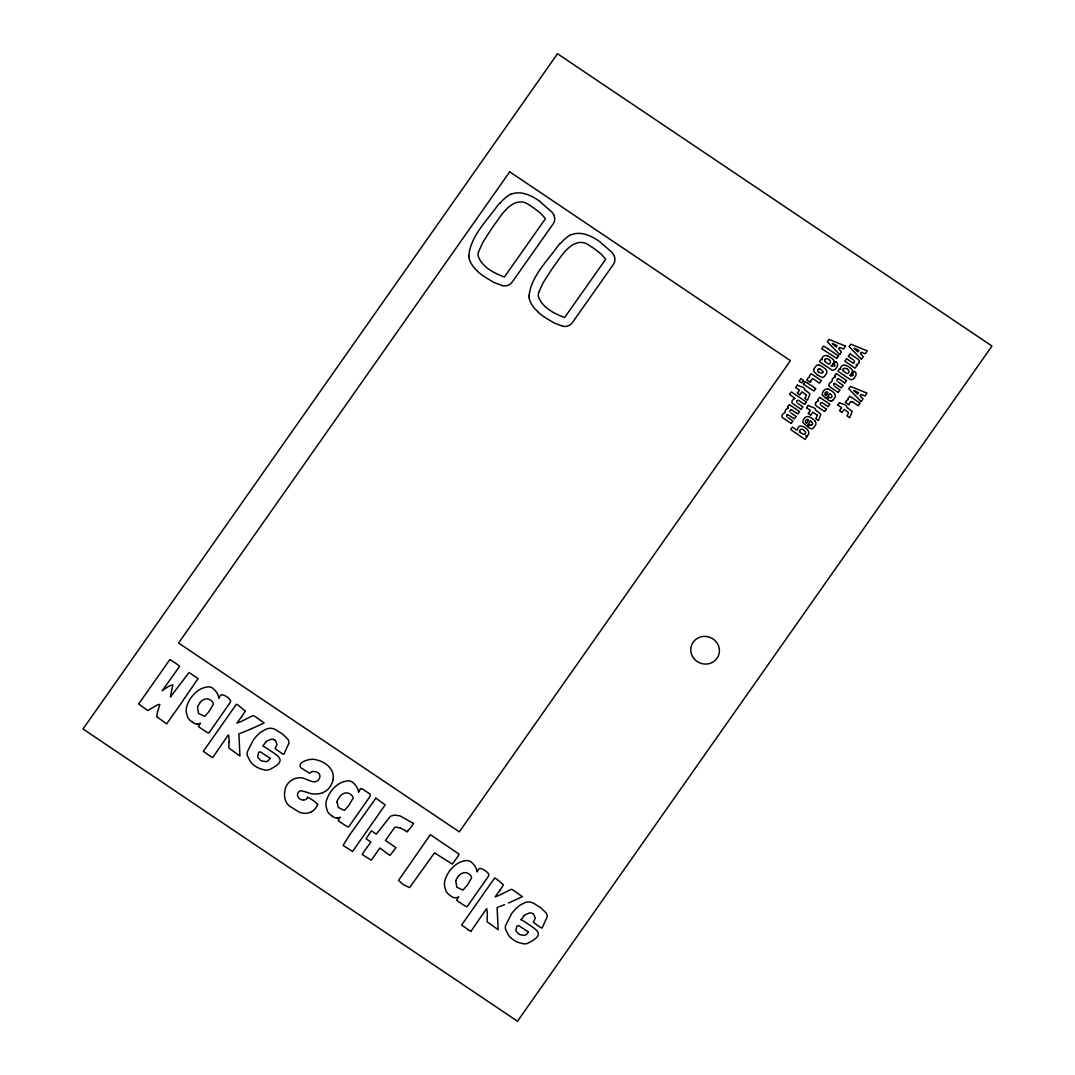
<?xml version="1.0" encoding="UTF-8"?>
<svg xmlns="http://www.w3.org/2000/svg" width="1075" height="1075" viewBox="0 0 1075 1075"><rect width="100%" height="100%" fill="white"/><g stroke="black" fill="none" stroke-linecap="round" stroke-linejoin="round"><path stroke-width="1.5" d="M229.029 742.261L228.921 745.405A41.871 39.963 21.6 0 0 228.948 748.106L239.953 755.994L238.878 733.916L245.906 731.067M270.188 758.439L267.957 760.939A5.187 4.958 21.6 0 1 266.17 761.624L261.924 761.006A12.121 11.57 21.6 0 1 260.405 760.119L258.121 757.714A4.528 4.327 21.6 0 1 257.678 756.33L258.672 752.325L260.298 751.815A27.923 26.647 21.6 0 1 260.876 752.178L270.121 758.224M528.443 932.132L526.199 934.659A5.187 4.958 21.6 0 1 524.412 935.344L520.166 934.726A12.121 11.57 21.6 0 1 518.647 933.839L516.363 931.434A4.528 4.327 21.6 0 1 515.919 930.05L516.927 926.045L518.553 925.535A27.923 26.647 21.6 0 1 519.117 925.897L528.376 931.944M832.359 343.543L836.148 347.118L837.156 345.68L832.52 343.476M854.168 348.407L857.931 351.915L858.938 350.477L854.343 348.273M853.873 390.615L857.622 394.122L858.629 392.684L854.007 390.467M332.901 779.711L333.25 777.319A13.142 12.537 21.6 0 0 331.799 770.654A19.014 18.141 21.6 0 0 325.456 763.747A25.088 23.932 21.6 0 0 316.131 759.783C311.508 757.862 297.036 761.637 300.543 767.442A37.679 35.945 21.6 0 0 301.914 768.397L309.573 773.274L312.153 771.501L315.486 771.622A8.331 7.955 21.6 0 1 316.776 772.105C323.548 774.551 318.187 783.998 312.193 781.471A22.951 21.903 21.6 0 1 309.613 780.692L308.498 780.262A15.399 14.687 21.6 0 1 308.108 780.101L306.832 779.563M810.362 382.216L806.707 379.932A4.676 4.461 21.6 0 1 806.989 379.462L807.325 378.951A7.565 7.216 21.6 0 1 808.87 377.433L809.596 376.935M455.8 880.734L456.741 887.144L462.935 890.14L467.289 885.195L471.535 878.006A2.822 2.701 21.6 0 0 471.508 877.334A4.542 4.327 21.6 0 0 470.528 875.292L469.479 874.284A8.775 8.372 21.6 0 0 468.619 873.679L467.182 873.007A6.248 5.966 21.6 0 0 463.863 872.739L463.11 872.927A9.487 9.057 21.6 0 0 458.246 876.38M813.802 369.451L814.192 368.618A7.955 7.592 21.6 0 1 814.595 367.972L815.629 366.508A5.751 5.482 21.6 0 1 816.933 365.298A2.325 2.217 21.6 0 1 818.572 364.734M245.154 711.018L238.878 705.778A11.529 10.992 21.6 0 0 236.406 704.246L203.35 751.304L209.907 755.913A19.189 18.302 21.6 0 0 212.648 757.606L226.812 737.154A16.085 15.346 21.6 0 1 228.532 734.964L229.082 739.533A46.05 43.941 21.6 0 1 229.029 742.261M786.712 415.299L786.766 416.522M833.703 384.218L833.757 385.455M824.646 359.668L824.686 361.093M843.109 369.209L843.149 370.633M797.18 385.253L795.876 387.322M808.064 405.571L806.747 407.64M839.333 402.843L838.016 404.912M789.05 405.073L789.346 404.684A10.186 9.729 21.6 0 1 789.937 405.047L799.572 411.604A4.811 4.582 21.6 0 0 799.142 412.182L798.416 413.257A2.795 2.661 21.6 0 1 797.811 413.942L797.757 413.929A9.003 8.587 21.6 0 1 796.656 413.284M836.041 373.993L836.337 373.616A10.186 9.729 21.6 0 1 836.928 373.966L846.562 380.537A4.811 4.582 21.6 0 0 846.146 381.101L845.461 382.122A2.795 2.661 21.6 0 1 844.802 382.875M803.442 380.859L802.407 382.431A3.762 3.588 21.6 0 1 801.977 382.955L799.061 381.289L800.848 378.602L803.63 380.59M806.734 422.999L808.44 420.486M826.124 395.412L826.823 394.323M804.853 382.216L805.215 381.652A20.774 19.82 21.6 0 1 807.742 383.238M804.799 382.31L803.683 383.963M845.474 346.123L843.808 348.582M828.61 340.009L828.489 340.17A8.869 8.466 21.6 0 1 828.193 340.587L827.266 341.716L839.588 354.495M850.392 344.806L850.285 344.968A8.869 8.466 21.6 0 1 849.976 345.384L849.048 346.513L861.371 359.292A8.546 8.157 21.6 0 0 863.104 356.631M850.097 387.013L849.976 387.175A8.869 8.466 21.6 0 1 849.667 387.591L848.739 388.72L861.062 401.499M815.562 388.733L814.487 390.292A7.364 7.014 21.6 0 1 813.977 390.977L803.415 384.339M838.419 356.188L837.358 357.747A7.364 7.014 21.6 0 1 836.834 358.445L821.743 348.743L823.544 346.069A25.881 24.685 21.6 0 1 827.602 348.623M827.777 392.953L826.863 394.283M833.152 363.78L833.972 361.751A2.446 2.338 21.6 0 0 833.636 360.394M851.602 373.321L852.435 371.292A2.446 2.338 21.6 0 0 852.085 369.921A9.299 8.869 21.6 0 0 850.043 367.798M805.229 403.568L805.914 402.547A4.622 4.407 21.6 0 1 806.331 401.983M209.84 731.591L229.593 703.373A19.296 18.409 21.6 0 1 230.467 701.935C232.025 699.193 222.444 693.12 220.59 695.189A10.562 10.078 21.6 0 0 219.649 696.802L219.609 696.909A7.995 7.632 21.6 0 1 219.058 697.971M799.84 394.847L801.963 391.838L806.102 394.659M810.725 415.165L812.848 412.155L816.973 414.977M865.59 353.379L867.243 350.867L850.836 344.188M470.917 931.299L485.067 910.874A16.085 15.346 21.6 0 1 486.773 908.684L487.324 913.239A46.05 43.941 21.6 0 1 487.271 915.981L487.163 919.125A41.871 39.963 21.6 0 0 487.19 921.826L498.195 929.714L497.12 907.636L498.907 906.91M841.994 412.451L844.117 409.441L848.242 412.249A2.284 2.177 21.6 0 1 848.094 413.808A9.191 8.775 21.6 0 1 847.449 415.178L847.087 415.649M865.281 395.587L866.934 393.074L850.527 386.395M521.093 919.757L523.942 915.9M792.893 421.078L791.778 422.623A15.843 15.117 21.6 0 1 791.227 423.308L791.16 423.375M796.105 416.509L794.989 418.054A15.843 15.117 21.6 0 1 794.438 418.739L794.304 418.874A8.479 8.089 21.6 0 0 793.807 418.511L787.706 414.493A1.76 1.68 21.6 0 0 786.86 415.044M802.864 406.887L801.748 408.433A15.843 15.117 21.6 0 1 801.197 409.118L801.077 409.252M848.309 356.295L849.425 354.75A15.843 15.117 21.6 0 1 849.976 354.065L850.097 353.93M809.515 424.867L808.481 426.264A2.392 2.284 21.6 0 0 807.943 427.111A38.136 36.402 21.6 0 0 809.636 428.038L811.571 428.737A2.822 2.701 21.6 0 0 813.533 427.769L814.192 427.017A11.153 10.643 21.6 0 0 814.433 426.694L815.616 424.88A3.548 3.386 21.6 0 0 815.952 423.617A4.864 4.636 21.6 0 0 814.729 420.809M828.906 397.266L827.79 398.758A2.392 2.284 21.6 0 0 827.333 399.51A38.136 36.402 21.6 0 0 829.027 400.451L830.962 401.15M839.884 389.997L838.769 391.542A15.843 15.117 21.6 0 1 838.231 392.227L838.151 392.308M843.096 385.428L841.98 386.973A15.843 15.117 21.6 0 1 841.429 387.672L841.308 387.806A8.479 8.089 21.6 0 0 840.798 387.43L834.697 383.426A1.76 1.68 21.6 0 0 833.851 383.977M826.406 409.172L825.291 410.717A15.843 15.117 21.6 0 1 824.753 411.403L824.619 411.55M838.89 348.206L839.548 347.467A9.877 9.433 21.6 0 1 840.61 347.843L841.416 348.179A11.167 10.656 21.6 0 0 843.499 348.945M860.685 353.003L861.344 352.264A9.877 9.433 21.6 0 1 862.392 352.64L863.212 352.976A11.167 10.656 21.6 0 0 865.294 353.742M860.376 395.21L861.035 394.471A9.877 9.433 21.6 0 1 862.096 394.847L862.902 395.183A11.167 10.656 21.6 0 0 864.985 395.949M241.741 716.488L236.917 723.058L239.685 722.091A70.184 66.973 21.6 0 0 245.584 719.242L253.095 715.533A14.324 13.666 21.6 0 1 256.535 717.536L264.127 722.964L251.335 728.823M499.996 890.207L495.172 896.778L497.927 895.811A70.184 66.973 21.6 0 0 503.826 892.962L511.351 889.253A14.324 13.666 21.6 0 1 514.777 891.256L522.369 896.671L509.993 902.368M360.327 789.198L361.926 788.647L370.149 794.183L370.217 795.943A19.296 18.409 21.6 0 0 369.343 797.381L349.59 825.587A10.495 10.011 21.6 0 1 349.066 826.258L348.327 827.092L346.728 826.272A56.72 54.126 21.6 0 1 344.134 824.686L338.182 820.668A8.681 8.291 21.6 0 0 338.544 819.929L339.001 819.056A10.643 10.159 21.6 0 1 340.17 817.121A5.724 5.469 21.6 0 1 336.972 818.115M851.467 373.482L850.768 374.396M804.96 398.019L805.296 397.575A9.191 8.775 21.6 0 0 805.928 396.339L805.981 396.232A2.284 2.177 21.6 0 0 806.156 394.646M815.844 418.336L816.167 417.893A9.191 8.775 21.6 0 0 816.798 416.657L816.866 416.549A2.284 2.177 21.6 0 0 817.04 414.963M833.004 363.955L832.265 364.922A1.975 1.881 21.6 0 1 831.069 365.675L831.848 366.172M818.478 420.379L820.762 414.641A2.62 2.499 21.6 0 0 820.4 413.848A40.232 38.391 21.6 0 0 815.817 410.341C814.944 406.968 812.888 407.855 809.448 406.001A11.731 11.193 21.6 0 0 808.279 405.302M809.582 411.644L810.469 410.502L806.572 407.855M840.838 408.917L841.738 407.774L837.842 405.127M798.537 391.515L799.585 390.185L795.688 387.537M809.247 412.047L808.239 413.324A1.908 1.828 21.6 0 0 808.964 414.009L810.429 414.95M840.516 409.32L839.508 410.596A1.908 1.828 21.6 0 0 840.233 411.282L841.698 412.222M798.188 391.958L797.354 393.007A1.908 1.828 21.6 0 0 798.08 393.692L799.545 394.632M788.862 405.369L787.585 406.861M835.853 374.288L834.59 375.793M265.7 742.18L262.851 746.037A27.547 26.284 21.6 0 1 266.681 748.294C278.452 756.222 288.624 760.348 269.059 769.767A11.167 10.656 21.6 0 1 265.431 770.13L260.378 768.786A22.32 21.298 21.6 0 1 255.124 766.072A22.199 21.177 21.6 0 1 250.435 761.691L247.304 755.604A10.481 9.998 21.6 0 1 247.277 751.962L253.216 740.218A41.831 39.923 21.6 0 1 261.225 731.82L266.573 728.931A13.679 13.048 21.6 0 1 270.887 728.259A11.838 11.301 21.6 0 1 275.267 729.495L281.637 733.499A37.195 35.488 21.6 0 1 282.779 734.306L287.831 739.103A8.304 7.915 21.6 0 1 289.027 742.946L283.84 754.341L282.402 753.763A15.467 14.754 21.6 0 1 281.126 752.89L275.119 748.657L277.054 744.303L275.388 740.447M809.287 376.035L810.631 374.382A7.444 7.095 21.6 0 0 811.061 373.683L811.128 373.71A10.186 9.729 21.6 0 1 811.706 374.06L821.34 380.617A4.918 4.69 21.6 0 0 820.924 381.195L820.091 382.404A3.668 3.507 21.6 0 1 819.513 383.103L813.923 379.354M847.973 398.543L849.317 396.903A7.444 7.095 21.6 0 0 849.761 396.191L849.814 396.218A10.186 9.729 21.6 0 1 850.392 396.581L860.04 403.138A4.918 4.69 21.6 0 0 859.61 403.716L858.777 404.926A3.668 3.507 21.6 0 1 858.199 405.624L858.186 405.611M789.722 394.149L791.415 391.945L806.344 401.983M817.9 399.524L819.163 398.032A7.444 7.095 21.6 0 0 819.607 397.32L819.661 397.36A10.186 9.729 21.6 0 1 820.238 397.71L829.887 404.267A4.622 4.407 21.6 0 0 829.457 404.845L828.731 405.92A2.795 2.661 21.6 0 1 828.126 406.605L827.992 406.538A9.003 8.587 21.6 0 1 826.957 405.947L822.738 403.018A1.666 1.586 21.6 0 0 820.359 403.152L820.292 404.617M825.466 392.536L825.949 392.106A1.384 1.317 21.6 0 1 826.648 391.918L827.656 392.2M856.815 365.943L855.552 367.435A7.444 7.095 21.6 0 0 855.122 368.147A10.186 9.729 21.6 0 1 854.477 367.757L844.843 361.2A4.622 4.407 21.6 0 0 845.259 360.636L845.998 359.547A2.795 2.661 21.6 0 1 846.603 358.862M832.937 400.182L833.582 399.416A11.153 10.643 21.6 0 0 833.824 399.094L835.006 397.293A3.548 3.386 21.6 0 0 835.342 396.03M408.016 830.921L407.049 831.969A15.735 15.023 21.6 0 0 406.525 831.566L404.832 830.384M805.014 434.058L803.536 434.34A12.712 12.121 21.6 0 1 799.8 431.895M265.821 742.046L266.439 741.414A4.461 4.246 21.6 0 1 266.828 741.078L271.169 739.264A6.289 5.993 21.6 0 1 273.695 739.493M524.062 915.766L524.694 915.134A4.461 4.246 21.6 0 1 525.07 914.798L529.411 912.984A6.289 5.993 21.6 0 1 531.937 913.212A9.809 9.366 21.6 0 1 533.63 914.18L535.296 918.023L533.361 922.377L539.368 926.61A15.467 14.754 21.6 0 0 540.644 927.483L542.082 928.061L547.269 916.666A8.304 7.915 21.6 0 0 546.073 912.823L541.021 908.026A37.195 35.488 21.6 0 0 539.892 907.219L533.509 903.215A11.838 11.301 21.6 0 0 529.128 901.979A13.679 13.048 21.6 0 0 524.815 902.651L519.467 905.553A41.831 39.923 21.6 0 0 511.458 913.938L505.519 925.683A10.481 9.998 21.6 0 0 505.546 929.324L508.663 935.425A22.199 21.177 21.6 0 0 513.353 939.819A22.32 21.298 21.6 0 0 518.62 942.506L523.673 943.85A11.167 10.656 21.6 0 0 527.301 943.487C546.906 934 536.653 930.023 524.949 921.974A27.547 26.284 21.6 0 0 521.106 919.703M848.296 399.457L847.651 399.873A7.565 7.216 21.6 0 0 846.012 401.459L845.716 401.902A4.676 4.461 21.6 0 0 845.38 402.44L849.008 404.872A8.237 7.861 21.6 0 1 849.559 403.3A5.765 5.509 21.6 0 1 850.903 401.526M812.297 379.085L813.856 379.3M850.983 401.593L852.65 401.902M792.409 427.138L792.194 427.339A11.046 10.535 21.6 0 0 791.711 427.971L791.294 428.576A8.976 8.56 21.6 0 0 790.703 429.57L805.081 439.406L806.183 437.915A8.022 7.659 21.6 0 0 806.908 436.773M795.043 398.449L789.628 394.458M818.599 400.733L818.424 400.303A5.294 5.052 21.6 0 1 817.806 399.846M856.224 364.694L856.305 365.164A5.294 5.052 21.6 0 1 856.923 365.634M835.181 377.043L835.1 376.559A5.294 5.052 21.6 0 1 834.482 376.102M788.19 408.11L788.109 407.64A5.294 5.052 21.6 0 1 787.491 407.17M511.055 194.239C520.475 190.329 530.808 195.18 538.629 200.487M571.295 234.753C580.715 230.856 591.048 235.707 598.869 241.015M846.616 358.889L846.657 358.875A9.702 9.258 21.6 0 1 848.202 359.803L852.26 362.611A1.613 1.532 21.6 0 0 853.537 362.907M844.748 382.861L844.789 382.848A9.003 8.587 21.6 0 1 843.647 382.203M509.16 902.718L508.327 903.067M250.502 729.173L246.753 730.731M504.578 904.613L500.05 906.453M169.971 659.741L170.065 659.714A2.056 1.962 21.6 0 0 169.554 660.01L138.662 703.977L147.463 710.36M303.593 799.948L304.897 799.8A3.736 3.574 21.6 0 0 306.953 798.402A4.219 4.018 21.6 0 0 307.45 797.395M806.129 435.926L806.304 435.953A1.733 1.653 21.6 0 0 807.688 435.563C811.598 431.142 804.275 425.955 800.243 426.009A2.123 2.029 21.6 0 0 799.531 426.318A5.523 5.281 21.6 0 0 798.241 427.514L797.18 430.228L792.678 427.286M502.415 285.681L493.922 282.443L484.65 276.907M562.655 326.209L554.163 322.97L544.891 317.421M827.763 388.948L828.019 389.029A19.807 18.893 21.6 0 1 830.894 390.48L831.459 390.789A12.551 11.973 21.6 0 1 834.146 393.195A4.864 4.636 21.6 0 1 835.409 396.03M818.827 364.895L819.553 365.11A4.69 4.475 21.6 0 1 820.023 365.312L820.225 365.406A7.807 7.458 21.6 0 1 821.004 365.863L823.772 367.744M829.04 339.391L845.461 346.069M305.878 779.147C299.468 775.801 290.882 778.663 287.132 784.683A17.805 16.985 21.6 0 0 285.265 788.526L284.391 794.371L285.009 799.021A15.372 14.674 21.6 0 0 286.649 802.756L287.227 803.643A18.517 17.67 21.6 0 0 289.041 805.82L299.078 812.068A25.652 24.483 21.6 0 0 302.935 813.157A13.747 13.115 21.6 0 0 311.562 811.733M400.532 828.167L396.527 827.145A5.415 5.16 21.6 0 0 394.673 827.454L385.414 840.502L396.03 847.637A8.089 7.713 21.6 0 0 395.291 848.565L389.929 855.458L379.945 847.987L371.238 860.242A12.362 11.798 21.6 0 0 370.66 859.785L363.175 855.203A7.283 6.947 21.6 0 1 362.262 854.491A39.117 37.329 21.6 0 1 364.559 850.809L370.929 842.007L366.024 838.809L371.372 830.76L376.25 834.146L390.413 816.301L394.135 815.092L399.927 815.844L413.19 823.222M827.723 356L828.919 356.537A9.5 9.07 21.6 0 1 829.86 357.075L831.607 358.23A9.299 8.869 21.6 0 1 833.663 360.367M305.394 791.724L300.637 790.797A4.367 4.166 21.6 0 0 299.293 791.308C295.719 793.753 297.802 799.048 301.618 799.773A9.205 8.775 21.6 0 0 303.593 799.948M808.266 419.787L807.258 419.519A1.384 1.317 21.6 0 0 806.559 419.707L806.075 420.123A2.473 2.365 21.6 0 0 805.484 421.319A1.801 1.72 21.6 0 0 806.317 422.999M820.48 369.33L823.181 371.627A2.11 2.016 21.6 0 1 822.872 372.649A3.427 3.279 21.6 0 1 822.617 372.971L819.916 372.931A11.368 10.844 21.6 0 1 819.096 372.434M170.146 659.741L175.171 662.926A33.715 32.169 21.6 0 1 179.619 666.352L162.15 690.795L167.942 686.777A22.844 21.809 21.6 0 1 168.815 686.213L172.887 684.748L170.885 694.316A30.718 29.307 21.6 0 0 170.522 695.942L170.387 697.003L189.052 672.453L195.677 677.062A33.244 31.726 21.6 0 0 198.136 678.473L183.825 699.274A53.468 51.022 21.6 0 1 182.253 701.773L166.652 723.865L157.904 717.495A11.395 10.884 21.6 0 0 156.695 716.783L157.178 713.424A58.507 55.819 21.6 0 1 157.85 710.978L159.651 705.039A7.001 6.678 21.6 0 0 159.799 704.38L157.541 704.783A55.389 52.85 21.6 0 0 156.063 705.724L147.745 710.562M850.486 375.82L852.972 375.645A1.518 1.451 21.6 0 0 853.147 374.933A1.451 1.384 21.6 0 0 852.502 373.71M832.023 366.293L834.509 366.105A1.518 1.451 21.6 0 0 834.697 365.406M817.161 374.732L818.478 375.538A47.327 45.163 21.6 0 0 820.238 376.546L822.308 377.379A2.378 2.271 21.6 0 0 823.759 376.895A5.644 5.388 21.6 0 0 824.686 376.169L826.5 373.455A3.978 3.789 21.6 0 0 826.782 371.184A3.292 3.144 21.6 0 0 826.043 369.652A6.356 6.074 21.6 0 0 824.673 368.349L824.579 368.282M843.633 382.216L839.226 379.166A1.613 1.532 21.6 0 0 837.868 378.83M796.642 413.297L792.194 410.207A1.613 1.532 21.6 0 0 790.877 409.898M847.302 369.142L846.966 368.913A4.125 3.937 21.6 0 0 846.482 368.631A4.125 3.937 21.6 0 0 844.278 368.322A1.72 1.639 21.6 0 0 843.297 368.913M828.852 359.601L828.502 359.386A4.125 3.937 21.6 0 0 828.019 359.104A4.125 3.937 21.6 0 0 825.815 358.781A1.72 1.639 21.6 0 0 824.834 359.386M850.056 367.757L848.323 366.602A9.5 9.07 21.6 0 0 847.382 366.064L846.267 365.567A4.166 3.978 21.6 0 0 845.111 365.178L844.238 365.124A2.956 2.822 21.6 0 0 843.042 365.231A4.542 4.327 21.6 0 0 840.999 366.911L840.623 367.65A1.895 1.814 21.6 0 0 840.757 369.047L840.838 369.168M810.362 421.118L811.437 421.87M317.77 804.248L317.837 804.288A25.222 24.067 21.6 0 1 315.553 808.239A12.725 12.134 21.6 0 1 311.522 811.652M822.147 359.614L821.932 359.453A1.613 1.545 21.6 0 0 821.394 359.104A11.919 11.368 21.6 0 0 820.897 359.601L819.459 361.697L831.553 369.813A2.083 1.989 21.6 0 0 832.507 370.243L833.017 370.176A3.857 3.668 21.6 0 0 835.598 368.873L837.143 366.535A4.488 4.287 21.6 0 0 837.344 363.175A3.857 3.682 21.6 0 0 836.027 361.845M857.998 405.597L852.703 401.929M806.761 436.652L806.062 436.114M375.981 798.201L385.186 804.879L352.56 851.494L343.113 845.42L349.321 835.288A143.512 136.942 21.6 0 1 351.391 832.493L374.799 799.706A91.227 87.048 21.6 0 0 375.78 798.067M332.309 816.248L329.985 814.514A11.435 10.911 21.6 0 1 327.432 811.249L326.034 806.358A18.772 17.912 21.6 0 1 326.383 800.741C329.286 790.931 338.034 781.122 348.797 780.813A7.525 7.189 21.6 0 1 351.968 781.874L352.385 782.13A15.91 15.184 21.6 0 1 358.593 791.993M192.573 722.252L190.248 720.519A11.435 10.911 21.6 0 1 187.695 717.253L186.297 712.362A18.772 17.912 21.6 0 1 186.647 706.745C189.549 696.936 198.284 687.127 209.047 686.817A7.525 7.189 21.6 0 1 212.218 687.866L212.635 688.134A15.91 15.184 21.6 0 1 218.843 697.998M850.285 375.686L849.667 375.256A1.975 1.881 21.6 0 0 850.674 374.463M435.818 853.711L452.373 864.085L457.856 856.426A4.354 4.152 21.6 0 0 458.662 854.853M807.755 383.211L815.28 388.29A21.567 20.586 21.6 0 0 815.697 388.532M538.898 200.676L551.838 212.003A18.799 17.939 21.6 0 1 553.356 214.194L553.746 214.906M544.555 317.192L543.601 316.52A61.047 58.252 21.6 0 1 538.051 312.14L537.54 311.642M484.18 276.571L483.226 275.899A61.047 58.252 21.6 0 1 477.811 271.612L477.3 271.115M800.767 409.024L793.673 404.308A13.142 12.537 21.6 0 1 792.866 403.689L791.872 402.467A4.004 3.816 21.6 0 1 794.627 398.718M468.149 929.633L461.592 925.024L494.634 878.02A11.529 10.992 21.6 0 1 497.093 879.538M599.608 241.539L612.078 252.531A18.799 17.939 21.6 0 1 613.597 254.708L613.986 255.433M850.406 354.159L857.595 358.942A13.142 12.537 21.6 0 1 858.307 359.493L859.315 360.716A4.004 3.816 21.6 0 1 858.643 363.068M837.801 392.147L830.599 387.363A13.142 12.537 21.6 0 1 829.887 386.812L828.933 385.737M824.323 411.322L817.134 406.538A13.142 12.537 21.6 0 1 816.409 405.974L815.428 404.832M802.608 406.686L797.811 403.34M790.797 423.214L783.608 418.43A13.142 12.537 21.6 0 1 782.896 417.879L781.942 416.804A4.098 3.91 21.6 0 1 784.723 412.867M827.629 348.596L838.043 355.691A27.372 26.109 21.6 0 0 838.554 356M848.565 356.497L853.469 359.937M842.84 385.24L838.07 381.907M839.629 389.808L834.858 386.476M826.151 408.984L821.26 405.53M795.836 416.307L791.079 412.988M792.638 420.876L787.921 417.584M817.04 374.637L813.654 371.197A3.682 3.507 21.6 0 1 813.815 369.451M830.827 394.27L829.752 393.517A8.264 7.888 21.6 0 1 829.094 394.619L826.93 397.508A13.29 12.672 21.6 0 1 826.057 398.529L822.442 395.103A3.346 3.198 21.6 0 1 822.294 394.041L822.657 392.59A6.665 6.356 21.6 0 1 824.767 389.768L825.318 389.392A3.521 3.359 21.6 0 1 827.763 388.908M497.12 879.498L503.396 884.738A39.547 37.732 21.6 0 1 499.942 890.167M799.746 431.948L799.504 430.833A3.655 3.494 21.6 0 1 800.082 429.987L800.875 429.382A1.72 1.639 21.6 0 1 801.762 429.261L802.541 429.489A6.208 5.913 21.6 0 1 804.06 430.363A3.897 3.722 21.6 0 1 805.377 431.908A2.042 1.948 21.6 0 1 805.282 433.803M836.928 380.792L837.049 379.421A1.666 1.586 21.6 0 1 837.882 378.897M789.923 411.859L790.058 410.502A1.666 1.586 21.6 0 1 790.891 409.965M854.437 360.851L854.356 362.302A1.666 1.586 21.6 0 1 853.523 362.839M796.683 402.252L796.83 400.868A1.666 1.586 21.6 0 1 797.65 400.343A1.613 1.532 21.6 0 1 798.9 400.599L803.415 403.662A9.003 8.587 21.6 0 0 804.436 404.254L804.557 404.294A2.795 2.661 21.6 0 0 805.148 403.622M822.388 359.641L822.308 359.507A1.895 1.814 21.6 0 1 822.16 358.109L822.523 357.37A4.542 4.327 21.6 0 1 824.579 355.691A2.956 2.822 21.6 0 1 825.707 355.597L826.648 355.664A4.166 3.978 21.6 0 1 827.71 356.013M529.263 297.479L529.075 295.974M469.023 256.965L468.834 255.514M529.061 295.8C531.198 276.1 547.377 260.997 558.247 245.543A95.863 91.483 21.6 0 1 560.223 243.38M468.821 255.272C470.958 235.586 487.136 220.469 498.007 205.029A95.863 91.483 21.6 0 1 499.982 202.853M614.053 255.568A9.312 8.882 21.6 0 1 613.422 264.383L572.317 322.715A9.312 8.882 21.6 0 1 562.937 326.262M560.465 243.568A40.648 38.794 21.6 0 1 570.946 234.552M537.688 311.454A25.787 24.604 21.6 0 1 528.94 297.547M553.813 215.054A9.312 8.882 21.6 0 1 553.182 223.869L512.076 282.201A9.312 8.882 21.6 0 1 502.697 285.748M500.224 203.054A40.648 38.794 21.6 0 1 510.706 194.037M477.448 270.94A25.787 24.604 21.6 0 1 468.7 257.019M847.369 416.025A8.439 8.049 21.6 0 0 849.693 417.745L852.032 411.913A2.62 2.499 21.6 0 0 851.669 411.12M851.696 411.093A40.232 38.391 21.6 0 0 847.087 407.627C846.267 404.348 844.224 404.536 840.704 403.286A11.731 11.193 21.6 0 0 839.548 402.574M862.795 398.838A8.546 8.157 21.6 0 1 861.115 401.539M862.849 398.838A8.116 7.74 21.6 0 0 862.513 398.435L861.008 396.769A10.333 9.863 21.6 0 1 860.121 395.681M814.756 420.782A12.551 11.973 21.6 0 0 812.068 418.377L811.531 418.041A19.807 18.893 21.6 0 0 808.642 416.589L808.494 416.576A3.521 3.359 21.6 0 0 805.941 417.006L805.377 417.369A6.665 6.356 21.6 0 0 803.253 420.177L802.904 421.642A3.346 3.198 21.6 0 0 803.052 422.69L806.653 426.117A13.29 12.672 21.6 0 0 807.527 425.095L809.703 422.22A8.264 7.888 21.6 0 0 810.375 421.118M811.894 422.354A2.473 2.365 21.6 0 1 812.579 424.343M812.498 424.329A2.822 2.701 21.6 0 1 812.176 424.84A1.613 1.545 21.6 0 1 811.37 425.189M811.37 425.324A2.298 2.19 21.6 0 1 809.851 424.706M818.424 420.473A8.439 8.049 21.6 0 1 816.1 418.753M816.059 402.399A4.004 3.816 21.6 0 1 818.223 400.881M815.374 404.751A4.004 3.816 21.6 0 1 816.086 402.413M825.707 395.398A1.801 1.72 21.6 0 1 824.874 393.732A2.473 2.365 21.6 0 1 825.493 392.563M831.284 394.767A2.473 2.365 21.6 0 1 831.969 396.742A2.822 2.701 21.6 0 1 831.58 397.253A1.613 1.545 21.6 0 1 830.76 397.602M830.76 397.723A2.298 2.19 21.6 0 1 829.242 397.105M832.923 400.169A2.822 2.701 21.6 0 1 830.962 401.19M834.899 377.137A4.004 3.816 21.6 0 0 832.749 378.655A4.004 3.816 21.6 0 0 832.063 381.007M828.825 385.576A4.098 3.91 21.6 0 1 831.714 381.8M854.477 371.386A3.857 3.682 21.6 0 1 855.794 372.716A4.488 4.287 21.6 0 1 855.606 376.075L854.047 378.4A3.857 3.668 21.6 0 1 851.481 379.73L850.97 379.73A2.083 1.989 21.6 0 1 850.029 379.327L837.909 371.238L839.347 369.128A11.919 11.368 21.6 0 1 839.777 368.618A1.613 1.545 21.6 0 1 840.26 368.913M852.556 373.751A7.646 7.297 21.6 0 1 854.249 371.224M847.49 369.276A3.346 3.198 21.6 0 1 848.901 371.05A2.405 2.298 21.6 0 1 848.39 372.891A1.424 1.357 21.6 0 1 847.382 373.603A3.494 3.333 21.6 0 1 846.294 373.079A20.425 19.484 21.6 0 1 843.096 370.673M858.656 363.081A4.004 3.816 21.6 0 1 856.506 364.586M863.158 356.631A8.116 7.74 21.6 0 0 862.822 356.228L861.317 354.562A10.333 9.863 21.6 0 1 860.43 353.473M785.072 412.088A4.004 3.816 21.6 0 1 787.854 408.339M805.229 398.435A8.439 8.049 21.6 0 0 807.553 400.155L809.878 394.323A2.62 2.499 21.6 0 0 809.529 393.531A40.232 38.391 21.6 0 0 804.933 390.023C804.288 386.651 801.829 387.282 798.564 385.683A11.731 11.193 21.6 0 0 797.395 384.984M810.402 382.216A8.237 7.861 21.6 0 1 810.873 380.792M810.94 380.819A5.765 5.509 21.6 0 1 812.216 379.005M819.11 372.42A6.222 5.939 21.6 0 1 818.303 371.816M818.344 371.748A1.599 1.532 21.6 0 1 817.779 369.733M817.9 369.8A2.593 2.473 21.6 0 1 819.244 368.738M819.352 368.806A3.427 3.265 21.6 0 1 820.427 369.383M835.786 361.697A7.646 7.297 21.6 0 0 834.106 364.21A1.451 1.384 21.6 0 1 834.724 365.406M829.027 359.735A3.346 3.198 21.6 0 1 830.438 361.509A2.405 2.298 21.6 0 1 829.94 363.363A1.424 1.357 21.6 0 1 828.933 364.076A3.494 3.333 21.6 0 1 827.831 363.552A20.425 19.484 21.6 0 1 824.646 361.146M839.642 354.535A8.546 8.157 21.6 0 0 841.322 351.847A8.116 7.74 21.6 0 0 841.04 351.431L839.535 349.765A10.333 9.863 21.6 0 1 838.648 348.676M458.662 853.859A1.854 1.774 21.6 0 1 458.568 854.827M458.595 853.859A3.803 3.628 21.6 0 0 457.91 853.335L430.349 834.684L398.529 880.412L402.319 883.811A50.861 48.536 21.6 0 0 403.73 884.765A38.74 36.967 21.6 0 0 404.67 885.357L409.615 887.587L434.582 852.771A13.867 13.236 21.6 0 0 435.832 853.698M470.904 931.326A19.189 18.302 21.6 0 1 468.162 929.606M455.733 880.707A23.395 22.32 21.6 0 1 458.299 876.421M477.3 871.691A7.995 7.632 21.6 0 0 477.851 870.616A10.562 10.078 21.6 0 1 478.845 868.923C480.525 866.598 490.093 873.034 488.789 875.547A19.296 18.409 21.6 0 0 487.848 877.093L468.095 905.311A10.495 10.011 21.6 0 1 467.571 905.97L466.832 906.803L465.233 905.983A56.72 54.126 21.6 0 1 462.64 904.411L456.687 900.393A8.681 8.291 21.6 0 0 457.05 899.654L457.507 898.767A10.643 10.159 21.6 0 1 458.676 896.846A5.724 5.469 21.6 0 1 455.477 897.84A6.665 6.356 21.6 0 1 452.763 897.195A19.955 19.041 21.6 0 1 450.828 895.959L448.49 894.239A11.435 10.911 21.6 0 1 445.937 890.973L444.539 886.082A18.772 17.912 21.6 0 1 444.889 880.452C447.791 870.656 456.539 860.847 467.303 860.538A7.525 7.189 21.6 0 1 470.474 861.586L470.89 861.854A15.91 15.184 21.6 0 1 477.098 871.718M400.518 828.22A30.637 29.24 21.6 0 1 404.858 830.343M413.499 823.383A28.111 26.835 21.6 0 1 407.801 830.693M360.34 789.198A10.562 10.078 21.6 0 0 359.386 790.81L359.359 790.904A7.995 7.632 21.6 0 1 358.795 791.979M332.323 816.234A19.955 19.041 21.6 0 0 334.271 817.457A6.665 6.356 21.6 0 0 336.959 818.035M307.558 797.18A32.922 31.417 21.6 0 1 317.595 804.396M322.648 792.772A21.177 20.21 21.6 0 1 305.421 791.657M329.622 787.424A16.622 15.856 21.6 0 1 322.608 792.678M333.008 779.738A18.598 17.751 21.6 0 1 329.514 787.343M273.695 739.479A9.809 9.366 21.6 0 1 275.375 740.473M245.207 711.045A39.547 37.732 21.6 0 1 241.7 716.447M200.058 702.701A23.395 22.32 21.6 0 0 197.491 706.987L198.499 713.424L204.693 716.42L209.034 711.489L213.293 704.286A2.822 2.701 21.6 0 0 213.253 703.614A4.542 4.327 21.6 0 0 212.286 701.572L211.237 700.564A8.775 8.372 21.6 0 0 210.364 699.973L208.94 699.288A6.248 5.966 21.6 0 0 205.621 699.019L204.855 699.207A9.487 9.057 21.6 0 0 199.99 702.66M192.586 722.239A19.955 19.041 21.6 0 0 194.521 723.448A6.665 6.356 21.6 0 0 197.222 724.026M197.222 724.12A5.724 5.469 21.6 0 0 200.42 723.099A10.643 10.159 21.6 0 0 199.278 725.061L198.808 725.934A8.681 8.291 21.6 0 1 198.405 726.619L204.384 730.691A56.72 54.126 21.6 0 0 206.991 732.277L208.59 733.096L209.329 732.25A10.495 10.011 21.6 0 0 209.853 731.591M337.107 802.098L338.235 807.433L344.43 810.429L348.784 805.484L353.03 798.282A2.822 2.701 21.6 0 0 353.003 797.623A4.542 4.327 21.6 0 0 352.022 795.581L350.974 794.573A8.775 8.372 21.6 0 0 350.114 793.968L348.676 793.283A6.248 5.966 21.6 0 0 345.357 793.027L344.605 793.202A9.487 9.057 21.6 0 0 339.74 796.656A23.395 22.32 21.6 0 0 337.228 800.996L337.107 802.098M478.482 251.94L478.2 253.095A8.036 7.673 21.6 0 0 478.2 256.119C482.057 267.124 494.057 273.158 504.377 277.001L545.468 218.668L540.712 213.361L533.496 207.784A45.755 43.658 21.6 0 0 530.096 205.634C516.242 194.508 503.96 210.727 496.878 221.329A357.249 340.896 21.6 0 0 491.571 228.706L482.823 242.372L478.482 251.94M538.723 292.467L538.441 293.623A8.036 7.673 21.6 0 0 538.441 296.633C542.297 307.638 554.297 313.685 564.617 317.528L605.709 259.196L600.952 253.888L593.736 248.298A45.755 43.658 21.6 0 0 590.336 246.148C576.482 235.035 564.2 251.241 557.119 261.857A357.249 340.896 21.6 0 0 551.811 269.234L543.063 282.886L538.723 292.467M557.508 53.75L83.017 728.984L517.492 1021.25L991.983 346.016L557.508 53.75M509.698 171.812L178.571 643.038L459.307 831.889L790.434 360.662L509.698 171.812M693.63 658.182A14.418 13.76 21.6 0 0 718.275 656.072A14.418 13.76 21.6 0 0 703.373 636.44A14.418 13.76 21.6 0 0 693.63 658.182"/></g></svg>
